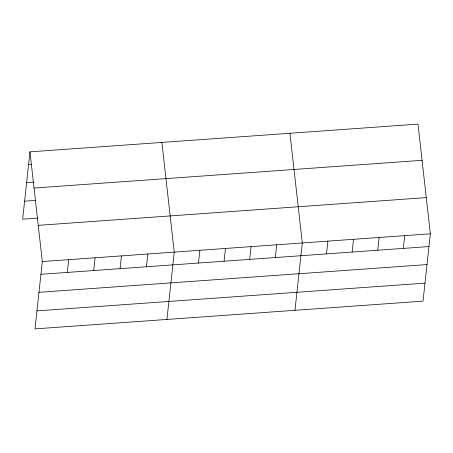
<?xml version="1.0" encoding="UTF-8"?>
<svg xmlns="http://www.w3.org/2000/svg" width="453" height="453" viewBox="0 0 453 453"><rect width="100%" height="100%" fill="white"/><g stroke="black" fill="none" stroke-linecap="round" stroke-linejoin="round"><path stroke-width="0.68" d="M29.966 151.857L42.316 261.551L35 328.884L423.034 301.143L430.35 233.81L418 124.116L29.966 151.857L22.65 219.19L37.927 218.097M67.316 272.423L68.703 259.665M93.703 270.537L95.09 257.78M120.09 268.652L121.472 255.894M146.472 266.76L147.859 254.008M166.931 319.45L174.246 252.123L161.897 142.423M198.471 263.046L199.858 250.288M224.082 261.217L225.469 248.459M249.694 259.382L251.075 246.63M275.305 257.553L276.687 244.796M294.982 310.299L302.298 242.967L289.948 133.273M326.522 253.89L327.91 241.138M352.134 252.061L353.521 239.303M377.745 250.232L379.127 237.474M403.351 248.397L404.739 235.645M28.579 164.615L31.359 164.416M26.625 182.621L33.567 182.129M34.037 188.057L422.077 160.317M24.609 201.177L35.719 200.385M38.239 225.351L426.273 197.61M42.316 261.551L430.35 233.81M40.929 274.308L428.963 246.568M38.975 292.321L427.009 264.58M36.959 310.877L424.993 283.131"/></g></svg>
